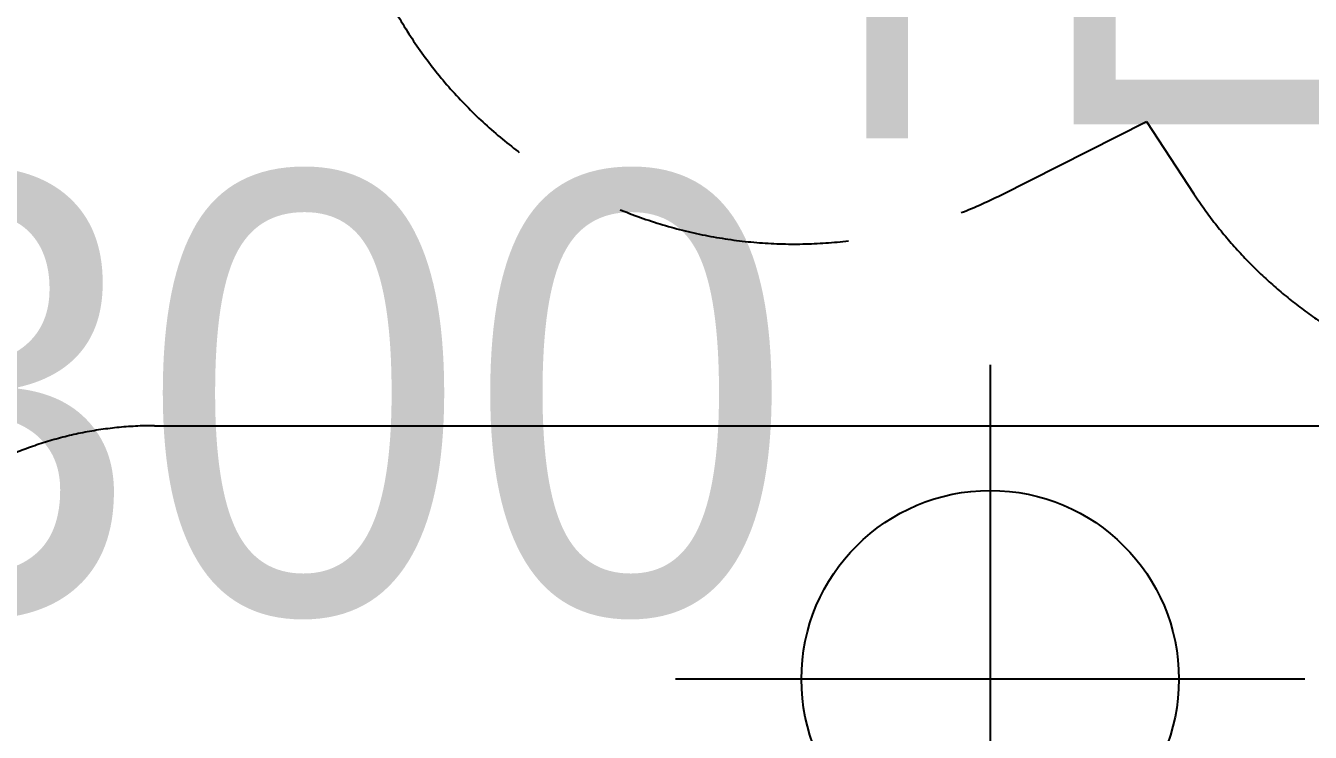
# Model space of a CAD drawing. Header units: millimetres. Extents: x 1145859089 to 1147511753, y -1047484727 to -1047247487.
# Drawn here: x 1147318203 to 1147321705, y -1047309684 to -1047307757 of the extents above; entities that cross this region are included whole.
import ezdxf
from ezdxf.enums import TextEntityAlignment as Align
from ezdxf.xclip import XClip

# ---------------------------------------------------------------- set-up
doc = ezdxf.new("R2010")
doc.units = ezdxf.units.MM
doc.header["$LTSCALE"] = 100
doc.header["$MEASUREMENT"] = 0
doc.header["$XCLIPFRAME"] = 2
doc.linetypes.add('단지배치도$0$DASHED2', pattern=[0.375, 0.25, -0.125])
doc.linetypes.add('단지배치도$0$HIDDEN', pattern=[9.525, 6.35, -3.175])
doc.layers.get('0').update_dxf_attribs({"linetype": 'CONTINUOUS'})
for name, color, linetype in [('0-BLOCK', 2, 'CONTINUOUS'), ('XREF', 135, 'CONTINUOUS'), ('단지배치도$0$S240910', 33, 'CONTINUOUS'), ('단지배치도$0$W240910', 135, 'CONTINUOUS')]:
    doc.layers.add(name, color=color, linetype=linetype)
doc.styles.add('WL', font='울릉도L_5.TTF')
doc.styles.add('단지배치도$0$WS1', font='romans.shx', dxfattribs={"width": 0.8, "bigfont": 'whgtxt.shx'})

# ---------------------------------------------------------------- blocks, each defined once
blk = doc.blocks.new('단지배치도$0$zw$9902')
at = {"layer": '단지배치도$0$W240910', "linetype": '단지배치도$0$HIDDEN'}
for p, q in [((60589.2, 63150.1), (60986.2, 63350.1)), ((60986.2, 63350.1), (61115.9, 63153))]:
    blk.add_line(p, q, dxfattribs=at)
at = {"layer": '단지배치도$0$W240910'}
for p, q in [((60560.4, 62687.5), (60560.4, 60972.9)), ((61417.7, 61830.2), (59703, 61830.2))]:
    blk.add_line(p, q, dxfattribs=at)
at = {"layer": '단지배치도$0$W240910', "linetype": '단지배치도$0$DASHED2', "ltscale": 500}
blk.add_line((58282.3, 62521), (62738.7, 62521), dxfattribs=at)
at = {"layer": '단지배치도$0$W240910'}
blk.add_circle((60560.4, 61830.2), 514.4, dxfattribs=at)
for radius in [5400, 5300]:
    blk.add_arc((62240.3, 62253.7, 0), radius, 64.1578, 180, dxfattribs=at)
at = {"layer": '단지배치도$0$W240910', "linetype": '단지배치도$0$HIDDEN'}
for centre, start, end in [((60026.8, 64266.4), 204.0205, 296.7382), ((62160.1, 63840.1), 213.3469, 284.8944)]:
    blk.add_arc(centre, 1250, start, end, dxfattribs=at)
at = {"layer": '단지배치도$0$W240910', "linetype": '단지배치도$0$DASHED2', "ltscale": 500}
blk.add_arc((58282.3, 61521), 1000, 90, 179.954, dxfattribs=at)
at = {"layer": '단지배치도$0$S240910', "style": '단지배치도$0$WS1', "width": 0.8}
blk.add_text('어린이놀이터', height=1500, dxfattribs=at).set_placement((59240.6, 63302.8))
blk = doc.blocks.new('단지배치도')
blk.add_blockref('단지배치도$0$zw$9902', (141034.2, 142437.2))

msp = doc.modelspace()

# ---------------------------------------------------------------- block references
at = {"layer": 'XREF'}
ref = msp.add_blockref('단지배치도', (1147119237.834579, -1047513806.462535), dxfattribs=at)
XClip(ref).set_block_clipping_path([(72982.4064819524, 34919.7593965302), (360382.4067475507, 255319.7593436702)])

# ---------------------------------------------------------------- texts
at = {"layer": '0-BLOCK', "color": 2, "style": 'WL'}
msp.add_text('W300', height=1200, dxfattribs=at).set_placement((1147318203.396922, -1047308758.979065, 0), align=Align.MIDDLE)

doc.saveas('drawing.dxf')
